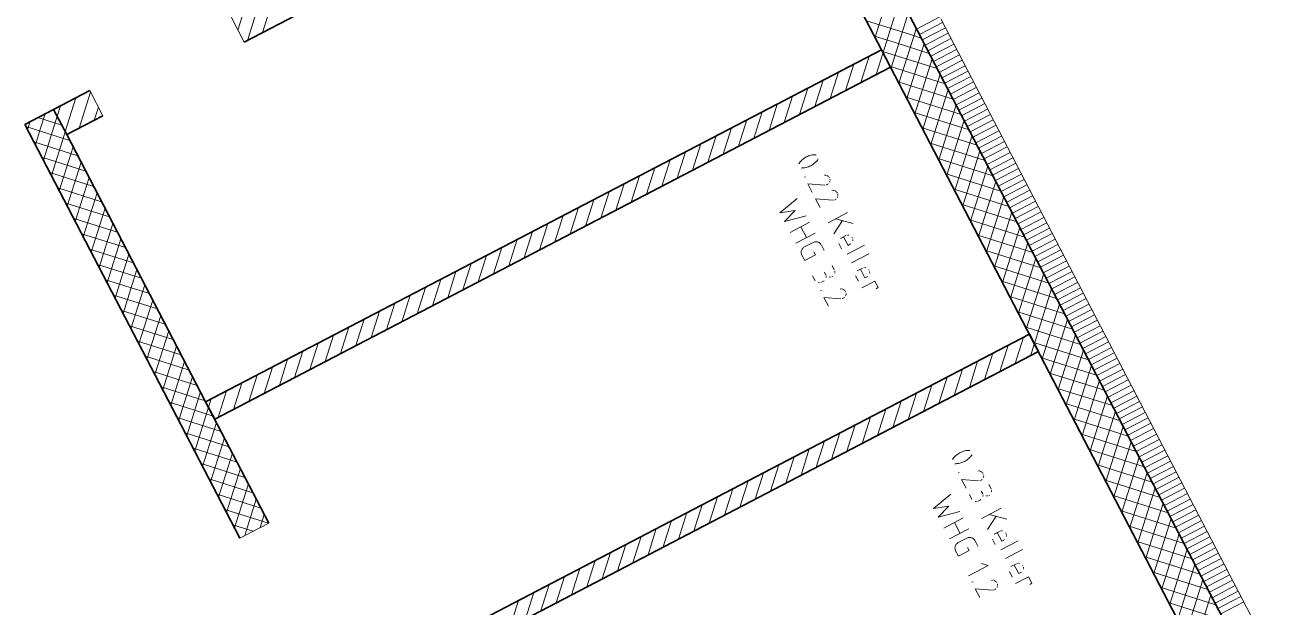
# Model space of a CAD drawing. Header units: metres. Extents: x 2740299.3 to 2740354.3, y 1267793.1 to 1267844.4.
# Drawn here: x 2740323.24 to 2740330.86, y 1267833.71 to 1267837.29 of the extents above; entities that cross this region are included whole.
import ezdxf

# ---------------------------------------------------------------- set-up
doc = ezdxf.new("R2010")
doc.units = ezdxf.units.M
doc.layers.add('grundriss', color=7, linetype='Continuous', true_color=0x000000)

msp = doc.modelspace()

# ---------------------------------------------------------------- linework, layer by layer
at = {"layer": 'grundriss', "color": 7, "linetype": 'Continuous', "lineweight": 35}
for p, q in [((2740328.729, 1267837.2508), (2740325.2161, 1267844.0015)), ((2740324.9944, 1267843.8861), (2740328.5073, 1267837.1354)), ((2740324.5884, 1267837.1816), (2740327.6533, 1267838.7765)), ((2740335.6625, 1267823.9269), (2740328.729, 1267837.2508)), ((2740328.5073, 1267837.1354), (2740324.3513, 1267834.9727)), ((2740328.5627, 1267837.029), (2740328.5073, 1267837.1354)), ((2740328.5073, 1267837.1354), (2740335.4407, 1267823.8115)), ((2740324.4067, 1267834.8663), (2740328.5627, 1267837.029)), ((2740323.6383, 1267836.8845), (2740323.4165, 1267836.7691)), ((2740323.2391, 1267836.6768), (2740323.4165, 1267836.7691)), ((2740323.4973, 1267836.6138), (2740323.4165, 1267836.7691)), ((2740323.4973, 1267836.6138), (2740323.7191, 1267836.7292)), ((2740323.2391, 1267836.6768), (2740324.1739, 1267834.8804)), ((2740324.3513, 1267834.9727), (2740323.4973, 1267836.6138)), ((2740329.4167, 1267835.3879), (2740325.2607, 1267833.2252)), ((2740329.4721, 1267835.2814), (2740329.4167, 1267835.3879)), ((2740325.3161, 1267833.1188), (2740329.4721, 1267835.2814)), ((2740324.3513, 1267834.9727), (2740324.4067, 1267834.8663)), ((2740324.7391, 1267834.2276), (2740324.3513, 1267834.9727)), ((2740324.1739, 1267834.8804), (2740324.5616, 1267834.1353))]:
    msp.add_line(p, q, dxfattribs=at)
at = {"layer": 'grundriss', "color": 18, "linetype": 'Continuous', "lineweight": 0, "true_color": 0x000000}
for p, q in [((2740328.4675, 1267837.2118), (2740328.5739, 1267837.549)), ((2740324.7762, 1267837.4766), (2740324.7017, 1267837.2406)), ((2740328.525, 1267837.1446), (2740328.6229, 1267837.4549)), ((2740324.588, 1267837.3787), (2740324.5495, 1267837.2565)), ((2740324.6821, 1267837.4277), (2740324.6076, 1267837.1916)), ((2740328.4145, 1267837.3137), (2740328.6855, 1267837.2282)), ((2740328.6191, 1267837.1936), (2740328.6718, 1267837.3608)), ((2740328.8649, 1267837.3364), (2740328.7229, 1267837.2626)), ((2740328.8822, 1267837.3032), (2740328.7402, 1267837.2293)), ((2740328.6144, 1267836.9295), (2740328.7132, 1267837.2426)), ((2740328.6855, 1267837.2282), (2740328.7517, 1267837.2073)), ((2740328.7132, 1267837.2426), (2740328.7208, 1267837.2667)), ((2740328.8995, 1267837.2699), (2740328.7575, 1267837.1961)), ((2740328.9168, 1267837.2366), (2740328.7749, 1267837.1628)), ((2740328.4635, 1267837.2196), (2740328.5914, 1267837.1792)), ((2740328.5654, 1267837.0236), (2740328.6191, 1267837.1936)), ((2740328.5914, 1267837.1792), (2740328.8006, 1267837.1132)), ((2740328.6634, 1267836.8355), (2740328.7697, 1267837.1726)), ((2740328.9341, 1267837.2034), (2740328.7922, 1267837.1295)), ((2740328.9514, 1267837.1701), (2740328.8095, 1267837.0963)), ((2740328.4309, 1267837.0957), (2740328.3798, 1267836.9338)), ((2740328.5165, 1267837.1177), (2740328.4739, 1267836.9828)), ((2740328.5124, 1267837.1255), (2740328.8496, 1267837.0191)), ((2740328.5165, 1267837.1177), (2740328.525, 1267837.1446)), ((2740328.7123, 1267836.7414), (2740328.8187, 1267837.0785)), ((2740328.9687, 1267837.1368), (2740328.8268, 1267837.063)), ((2740328.986, 1267837.1036), (2740328.8441, 1267837.0297)), ((2740329.0033, 1267837.0703), (2740328.8614, 1267836.9965)), ((2740328.2427, 1267836.9977), (2740328.1917, 1267836.8359)), ((2740328.3368, 1267837.0467), (2740328.2857, 1267836.8849)), ((2740328.5614, 1267837.0314), (2740328.8986, 1267836.925)), ((2740329.0207, 1267837.0371), (2740328.8787, 1267836.9632)), ((2740329.038, 1267837.0038), (2740328.896, 1267836.9299)), ((2740328.1486, 1267836.9488), (2740328.0976, 1267836.7869)), ((2740328.6104, 1267836.9373), (2740328.9475, 1267836.831)), ((2740328.7613, 1267836.6473), (2740328.8677, 1267836.9844)), ((2740329.0553, 1267836.9705), (2740328.9133, 1267836.8967)), ((2740329.0726, 1267836.9373), (2740328.9307, 1267836.8634)), ((2740323.6429, 1267836.8757), (2740323.5727, 1267836.653)), ((2740327.9604, 1267836.8509), (2740327.9094, 1267836.689)), ((2740328.0545, 1267836.8998), (2740328.0035, 1267836.738)), ((2740328.6593, 1267836.8432), (2740328.9965, 1267836.7369)), ((2740328.8103, 1267836.5532), (2740328.9166, 1267836.8904)), ((2740329.0899, 1267836.904), (2740328.948, 1267836.8301)), ((2740329.1072, 1267836.8707), (2740328.9653, 1267836.7969)), ((2740323.414, 1267836.7678), (2740323.4178, 1267836.7666)), ((2740323.4589, 1267836.7911), (2740323.4386, 1267836.7267)), ((2740323.553, 1267836.8401), (2740323.4876, 1267836.6326)), ((2740323.6918, 1267836.7816), (2740323.6667, 1267836.702)), ((2740327.8664, 1267836.8019), (2740327.8153, 1267836.6401)), ((2740328.8592, 1267836.4591), (2740328.9656, 1267836.7963)), ((2740329.1245, 1267836.8375), (2740328.9826, 1267836.7636)), ((2740329.1418, 1267836.8042), (2740328.9999, 1267836.7303)), ((2740329.1591, 1267836.7709), (2740329.0172, 1267836.6971)), ((2740323.2637, 1267836.6708), (2740323.2708, 1267836.6932)), ((2740323.3199, 1267836.7188), (2740323.4668, 1267836.6725)), ((2740323.3367, 1267836.653), (2740323.3648, 1267836.7422)), ((2740323.4097, 1267836.6352), (2740323.4386, 1267836.7267)), ((2740327.6782, 1267836.704), (2740327.6271, 1267836.5421)), ((2740327.7723, 1267836.7529), (2740327.7212, 1267836.5911)), ((2740328.7083, 1267836.7491), (2740329.0455, 1267836.6428)), ((2740328.9082, 1267836.365), (2740329.0145, 1267836.7022)), ((2740329.1764, 1267836.7377), (2740329.0345, 1267836.6638)), ((2740329.1938, 1267836.7044), (2740329.0518, 1267836.6305)), ((2740323.246, 1267836.6635), (2740323.5158, 1267836.5784)), ((2740323.2556, 1267836.6451), (2740323.2637, 1267836.6708)), ((2740323.3045, 1267836.551), (2740323.3367, 1267836.653)), ((2740323.3535, 1267836.4569), (2740323.4097, 1267836.6352)), ((2740323.4025, 1267836.3629), (2740323.4828, 1267836.6174)), ((2740323.4828, 1267836.6174), (2740323.4876, 1267836.6326)), ((2740327.5841, 1267836.655), (2740327.533, 1267836.4932)), ((2740328.7572, 1267836.6551), (2740329.0944, 1267836.5487)), ((2740329.2111, 1267836.6711), (2740329.0691, 1267836.5973)), ((2740329.2284, 1267836.6379), (2740329.0864, 1267836.564)), ((2740323.295, 1267836.5694), (2740323.5647, 1267836.4843)), ((2740323.4514, 1267836.2688), (2740323.5365, 1267836.5385)), ((2740327.3959, 1267836.5571), (2740327.3449, 1267836.3952)), ((2740327.49, 1267836.6061), (2740327.4389, 1267836.4442)), ((2740328.8062, 1267836.561), (2740329.1434, 1267836.4546)), ((2740328.9571, 1267836.2709), (2740329.0635, 1267836.6081)), ((2740329.2457, 1267836.6046), (2740329.1038, 1267836.5307)), ((2740329.263, 1267836.5713), (2740329.1211, 1267836.4975)), ((2740329.2803, 1267836.5381), (2740329.1384, 1267836.4642)), ((2740323.3439, 1267836.4753), (2740323.6137, 1267836.3902)), ((2740327.3018, 1267836.5081), (2740327.2508, 1267836.3463)), ((2740328.8552, 1267836.4669), (2740329.1923, 1267836.3605)), ((2740329.0061, 1267836.1768), (2740329.1125, 1267836.514)), ((2740329.2976, 1267836.5048), (2740329.1557, 1267836.4309)), ((2740329.3149, 1267836.4715), (2740329.173, 1267836.3977)), ((2740323.5004, 1267836.1747), (2740323.5855, 1267836.4444)), ((2740327.1136, 1267836.4102), (2740327.0626, 1267836.2484)), ((2740327.2077, 1267836.4592), (2740327.1567, 1267836.2973)), ((2740329.0551, 1267836.0827), (2740329.1614, 1267836.4199)), ((2740329.3322, 1267836.4383), (2740329.1903, 1267836.3644)), ((2740329.3496, 1267836.405), (2740329.2076, 1267836.3312)), ((2740323.3929, 1267836.3812), (2740323.6626, 1267836.2961)), ((2740323.5494, 1267836.0806), (2740323.6344, 1267836.3503)), ((2740326.9255, 1267836.3123), (2740326.8744, 1267836.1504)), ((2740327.0196, 1267836.3612), (2740326.9685, 1267836.1994)), ((2740328.9041, 1267836.3728), (2740329.2413, 1267836.2664)), ((2740329.104, 1267835.9886), (2740329.2104, 1267836.3258)), ((2740329.3669, 1267836.3717), (2740329.2249, 1267836.2979)), ((2740329.3842, 1267836.3385), (2740329.2422, 1267836.2646)), ((2740323.4419, 1267836.2871), (2740323.7116, 1267836.202)), ((2740323.5983, 1267835.9865), (2740323.6834, 1267836.2562)), ((2740326.8314, 1267836.2633), (2740326.7803, 1267836.1015)), ((2740328.9531, 1267836.2787), (2740329.2903, 1267836.1723)), ((2740329.153, 1267835.8946), (2740329.2594, 1267836.2317)), ((2740329.4015, 1267836.3052), (2740329.2596, 1267836.2314)), ((2740329.4188, 1267836.2719), (2740329.2769, 1267836.1981)), ((2740329.4361, 1267836.2387), (2740329.2942, 1267836.1648)), ((2740323.4908, 1267836.193), (2740323.7606, 1267836.108)), ((2740323.6473, 1267835.8924), (2740323.7324, 1267836.1622)), ((2740326.6432, 1267836.1654), (2740326.5921, 1267836.0036)), ((2740326.7373, 1267836.2144), (2740326.6862, 1267836.0525)), ((2740329.0021, 1267836.1846), (2740329.3392, 1267836.0782)), ((2740329.4534, 1267836.2054), (2740329.3115, 1267836.1316)), ((2740329.4707, 1267836.1722), (2740329.3288, 1267836.0983)), ((2740323.5398, 1267836.099), (2740323.8095, 1267836.0139)), ((2740326.5491, 1267836.1164), (2740326.4981, 1267835.9546)), ((2740329.051, 1267836.0905), (2740329.3882, 1267835.9842)), ((2740329.202, 1267835.8005), (2740329.3083, 1267836.1376)), ((2740329.488, 1267836.1389), (2740329.3461, 1267836.065)), ((2740329.5054, 1267836.1056), (2740329.3634, 1267836.0318)), ((2740323.5888, 1267836.0049), (2740323.8585, 1267835.9198)), ((2740323.6962, 1267835.7983), (2740323.7813, 1267836.0681)), ((2740326.3609, 1267836.0185), (2740326.3099, 1267835.8567)), ((2740326.455, 1267836.0675), (2740326.404, 1267835.9056)), ((2740329.2509, 1267835.7064), (2740329.3573, 1267836.0436)), ((2740329.5227, 1267836.0724), (2740329.3807, 1267835.9985)), ((2740329.54, 1267836.0391), (2740329.398, 1267835.9652)), ((2740329.5573, 1267836.0058), (2740329.4153, 1267835.932)), ((2740323.7452, 1267835.7042), (2740323.8303, 1267835.974)), ((2740326.2668, 1267835.9695), (2740326.2158, 1267835.8077)), ((2740329.1, 1267835.9964), (2740329.4372, 1267835.8901)), ((2740329.2999, 1267835.6123), (2740329.4062, 1267835.9495)), ((2740329.5746, 1267835.9726), (2740329.4327, 1267835.8987)), ((2740329.5919, 1267835.9393), (2740329.45, 1267835.8654)), ((2740323.6377, 1267835.9108), (2740323.9075, 1267835.8257)), ((2740323.7942, 1267835.6101), (2740323.8793, 1267835.8799)), ((2740326.0787, 1267835.8716), (2740326.0276, 1267835.7098)), ((2740326.1728, 1267835.9206), (2740326.1217, 1267835.7587)), ((2740329.1489, 1267835.9023), (2740329.4861, 1267835.796)), ((2740329.3488, 1267835.5182), (2740329.4552, 1267835.8554)), ((2740329.6092, 1267835.906), (2740329.4673, 1267835.8322)), ((2740329.6265, 1267835.8728), (2740329.4846, 1267835.7989)), ((2740323.6867, 1267835.8167), (2740323.9564, 1267835.7316)), ((2740323.8431, 1267835.5161), (2740323.9282, 1267835.7858)), ((2740325.9846, 1267835.8227), (2740325.9335, 1267835.6608)), ((2740329.1979, 1267835.8083), (2740329.5351, 1267835.7019)), ((2740329.6438, 1267835.8395), (2740329.5019, 1267835.7656)), ((2740329.6611, 1267835.8062), (2740329.5192, 1267835.7324)), ((2740323.7356, 1267835.7226), (2740324.0054, 1267835.6375)), ((2740325.7964, 1267835.7247), (2740325.7453, 1267835.5629)), ((2740325.8905, 1267835.7737), (2740325.8394, 1267835.6119)), ((2740329.2469, 1267835.7142), (2740329.584, 1267835.6078)), ((2740329.3978, 1267835.4241), (2740329.5042, 1267835.7613)), ((2740329.6785, 1267835.773), (2740329.5365, 1267835.6991)), ((2740329.6958, 1267835.7397), (2740329.5538, 1267835.6658)), ((2740329.7131, 1267835.7064), (2740329.5711, 1267835.6326)), ((2740323.7846, 1267835.6285), (2740324.0543, 1267835.5434)), ((2740323.8921, 1267835.422), (2740323.9772, 1267835.6917)), ((2740325.6082, 1267835.6268), (2740325.5572, 1267835.465)), ((2740325.7023, 1267835.6758), (2740325.6513, 1267835.5139)), ((2740329.4468, 1267835.33), (2740329.5531, 1267835.6672)), ((2740329.7304, 1267835.6732), (2740329.5885, 1267835.5993)), ((2740329.7477, 1267835.6399), (2740329.6058, 1267835.566)), ((2740323.941, 1267835.3279), (2740324.0261, 1267835.5976)), ((2740325.5141, 1267835.5779), (2740325.4631, 1267835.416)), ((2740329.2958, 1267835.6201), (2740329.633, 1267835.5137)), ((2740329.4957, 1267835.2359), (2740329.6021, 1267835.5731)), ((2740329.765, 1267835.6066), (2740329.6231, 1267835.5328)), ((2740329.7823, 1267835.5734), (2740329.6404, 1267835.4995)), ((2740323.8336, 1267835.5344), (2740324.1033, 1267835.4493)), ((2740323.99, 1267835.2338), (2740324.0751, 1267835.5035)), ((2740325.326, 1267835.4799), (2740325.2749, 1267835.3181)), ((2740325.42, 1267835.5289), (2740325.369, 1267835.367)), ((2740329.3448, 1267835.526), (2740329.682, 1267835.4196)), ((2740329.5447, 1267835.1418), (2740329.6511, 1267835.479)), ((2740329.7996, 1267835.5401), (2740329.6577, 1267835.4662)), ((2740329.8169, 1267835.5068), (2740329.675, 1267835.433)), ((2740329.8343, 1267835.4736), (2740329.6923, 1267835.3997)), ((2740323.8825, 1267835.4403), (2740324.1523, 1267835.3552)), ((2740324.039, 1267835.1397), (2740324.1241, 1267835.4094)), ((2740325.2319, 1267835.431), (2740325.1808, 1267835.2691)), ((2740329.3937, 1267835.4319), (2740329.7309, 1267835.3255)), ((2740329.8516, 1267835.4403), (2740329.7096, 1267835.3665)), ((2740329.8689, 1267835.407), (2740329.7269, 1267835.3332)), ((2740323.9315, 1267835.3462), (2740324.2012, 1267835.2611)), ((2740325.0437, 1267835.333), (2740324.9926, 1267835.1712)), ((2740325.1378, 1267835.382), (2740325.0867, 1267835.2202)), ((2740329.2863, 1267835.3201), (2740329.2353, 1267835.1582)), ((2740329.3804, 1267835.369), (2740329.3294, 1267835.2072)), ((2740329.4468, 1267835.33), (2740329.4235, 1267835.2561)), ((2740329.4427, 1267835.3378), (2740329.7799, 1267835.2314)), ((2740329.5936, 1267835.0478), (2740329.7, 1267835.3849)), ((2740329.8862, 1267835.3738), (2740329.7443, 1267835.2999)), ((2740329.9035, 1267835.3405), (2740329.7616, 1267835.2667)), ((2740323.9805, 1267835.2522), (2740324.2502, 1267835.1671)), ((2740324.0879, 1267835.0456), (2740324.173, 1267835.3154)), ((2740324.9496, 1267835.2841), (2740324.8985, 1267835.1222)), ((2740329.1922, 1267835.2711), (2740329.1412, 1267835.1092)), ((2740329.4917, 1267835.2437), (2740329.8288, 1267835.1374)), ((2740329.6426, 1267834.9537), (2740329.749, 1267835.2908)), ((2740329.9208, 1267835.3072), (2740329.7789, 1267835.2334)), ((2740329.9381, 1267835.274), (2740329.7962, 1267835.2001)), ((2740324.1369, 1267834.9515), (2740324.222, 1267835.2213)), ((2740324.7614, 1267835.1862), (2740324.7104, 1267835.0243)), ((2740324.8555, 1267835.2351), (2740324.8045, 1267835.0733)), ((2740329.0041, 1267835.1732), (2740328.953, 1267835.0113)), ((2740329.0981, 1267835.2221), (2740329.0471, 1267835.0603)), ((2740329.6916, 1267834.8596), (2740329.7979, 1267835.1968)), ((2740329.9554, 1267835.2407), (2740329.8135, 1267835.1669)), ((2740329.9727, 1267835.2075), (2740329.8308, 1267835.1336)), ((2740329.99, 1267835.1742), (2740329.8481, 1267835.1003)), ((2740324.0294, 1267835.1581), (2740324.2992, 1267835.073)), ((2740324.1969, 1267834.8924), (2740324.2709, 1267835.1272)), ((2740324.6673, 1267835.1372), (2740324.6163, 1267834.9754)), ((2740328.91, 1267835.1242), (2740328.8589, 1267834.9624)), ((2740329.5406, 1267835.1496), (2740329.8778, 1267835.0433)), ((2740329.7405, 1267834.7655), (2740329.8469, 1267835.1027)), ((2740330.0074, 1267835.1409), (2740329.8654, 1267835.0671)), ((2740330.0247, 1267835.1077), (2740329.8827, 1267835.0338)), ((2740324.0784, 1267835.064), (2740324.3481, 1267834.9789)), ((2740324.291, 1267834.9414), (2740324.3199, 1267835.0331)), ((2740324.4791, 1267835.0393), (2740324.4281, 1267834.8774)), ((2740324.5732, 1267835.0882), (2740324.5222, 1267834.9264)), ((2740328.7218, 1267835.0263), (2740328.6707, 1267834.8644)), ((2740328.8159, 1267835.0752), (2740328.7648, 1267834.9134)), ((2740329.5896, 1267835.0555), (2740329.9268, 1267834.9492)), ((2740330.042, 1267835.0744), (2740329.9, 1267835.0005)), ((2740330.0593, 1267835.0411), (2740329.9174, 1267834.9673)), ((2740324.1273, 1267834.9699), (2740324.2634, 1267834.927)), ((2740324.2348, 1267834.7633), (2740324.291, 1267834.9414)), ((2740324.2838, 1267834.6693), (2740324.3689, 1267834.939)), ((2740324.3851, 1267834.9903), (2740324.3689, 1267834.939)), ((2740328.6277, 1267834.9773), (2740328.5766, 1267834.8155)), ((2740329.6386, 1267834.9615), (2740329.9757, 1267834.8551)), ((2740329.7895, 1267834.6714), (2740329.8959, 1267835.0086)), ((2740330.0766, 1267835.0079), (2740329.9347, 1267834.934)), ((2740330.0939, 1267834.9746), (2740329.952, 1267834.9007)), ((2740330.1112, 1267834.9413), (2740329.9693, 1267834.8675)), ((2740324.1763, 1267834.8758), (2740324.446, 1267834.7907)), ((2740324.1859, 1267834.8574), (2740324.1969, 1267834.8924)), ((2740324.2634, 1267834.927), (2740324.3971, 1267834.8848)), ((2740328.4395, 1267834.8794), (2740328.3885, 1267834.7176)), ((2740328.5336, 1267834.9284), (2740328.4826, 1267834.7665)), ((2740329.6875, 1267834.8674), (2740330.0247, 1267834.761)), ((2740329.8385, 1267834.5773), (2740329.9448, 1267834.9145)), ((2740330.1285, 1267834.9081), (2740329.9866, 1267834.8342)), ((2740330.1458, 1267834.8748), (2740330.0039, 1267834.8009)), ((2740324.3327, 1267834.5752), (2740324.4178, 1267834.8449)), ((2740328.3454, 1267834.8304), (2740328.2944, 1267834.6686)), ((2740329.8874, 1267834.4832), (2740329.9938, 1267834.8204)), ((2740330.1632, 1267834.8415), (2740330.0212, 1267834.7677)), ((2740330.1805, 1267834.8083), (2740330.0385, 1267834.7344)), ((2740324.2253, 1267834.7817), (2740324.495, 1267834.6966)), ((2740324.3817, 1267834.4811), (2740324.4668, 1267834.7508)), ((2740328.1573, 1267834.7325), (2740328.1062, 1267834.5707)), ((2740328.2513, 1267834.7815), (2740328.2003, 1267834.6196)), ((2740329.7365, 1267834.7733), (2740330.0737, 1267834.6669)), ((2740329.9364, 1267834.3891), (2740330.0427, 1267834.7263)), ((2740330.1978, 1267834.775), (2740330.0558, 1267834.7011)), ((2740330.2151, 1267834.7417), (2740330.0732, 1267834.6679)), ((2740330.2324, 1267834.7085), (2740330.0905, 1267834.6346)), ((2740324.2742, 1267834.6876), (2740324.544, 1267834.6025)), ((2740324.4307, 1267834.387), (2740324.5158, 1267834.6567)), ((2740327.9691, 1267834.6346), (2740327.918, 1267834.4727)), ((2740328.0632, 1267834.6835), (2740328.0121, 1267834.5217)), ((2740329.7854, 1267834.6792), (2740330.1226, 1267834.5728)), ((2740329.9853, 1267834.295), (2740330.0917, 1267834.6322)), ((2740330.2497, 1267834.6752), (2740330.1078, 1267834.6013)), ((2740330.267, 1267834.6419), (2740330.1251, 1267834.5681)), ((2740324.3232, 1267834.5935), (2740324.5929, 1267834.5084)), ((2740324.4796, 1267834.2929), (2740324.5647, 1267834.5626)), ((2740327.875, 1267834.5856), (2740327.8239, 1267834.4238)), ((2740329.8344, 1267834.5851), (2740330.1716, 1267834.4787)), ((2740330.2843, 1267834.6087), (2740330.1424, 1267834.5348)), ((2740330.3016, 1267834.5754), (2740330.1597, 1267834.5015)), ((2740324.3721, 1267834.4994), (2740324.6419, 1267834.4143)), ((2740327.6868, 1267834.4877), (2740327.6358, 1267834.3259)), ((2740327.7809, 1267834.5367), (2740327.7298, 1267834.3748)), ((2740329.8834, 1267834.491), (2740330.2205, 1267834.3846)), ((2740330.0343, 1267834.201), (2740330.1407, 1267834.5381)), ((2740330.3189, 1267834.5421), (2740330.177, 1267834.4683)), ((2740330.3363, 1267834.5089), (2740330.1943, 1267834.435)), ((2740324.4211, 1267834.4054), (2740324.6908, 1267834.3203)), ((2740324.5286, 1267834.1988), (2740324.6137, 1267834.4685)), ((2740327.5927, 1267834.4387), (2740327.5417, 1267834.2769)), ((2740330.0833, 1267834.1069), (2740330.1896, 1267834.444)), ((2740330.3536, 1267834.4756), (2740330.2116, 1267834.4018)), ((2740330.3709, 1267834.4423), (2740330.2289, 1267834.3685)), ((2740330.3882, 1267834.4091), (2740330.2463, 1267834.3352)), ((2740324.5922, 1267834.1512), (2740324.6626, 1267834.3745)), ((2740327.4045, 1267834.3408), (2740327.3535, 1267834.179)), ((2740327.4986, 1267834.3898), (2740327.4476, 1267834.2279)), ((2740329.9323, 1267834.3969), (2740330.2695, 1267834.2906)), ((2740330.1322, 1267834.0128), (2740330.2386, 1267834.35)), ((2740330.4055, 1267834.3758), (2740330.2636, 1267834.302)), ((2740330.4228, 1267834.3425), (2740330.2809, 1267834.2687)), ((2740324.4701, 1267834.3113), (2740324.7376, 1267834.2269)), ((2740324.6863, 1267834.2001), (2740324.7116, 1267834.2804)), ((2740327.3105, 1267834.2919), (2740327.2594, 1267834.13)), ((2740329.9813, 1267834.3028), (2740330.3185, 1267834.1965)), ((2740330.1812, 1267833.9187), (2740330.2876, 1267834.2559)), ((2740330.4401, 1267834.3093), (2740330.2982, 1267834.2354)), ((2740330.4574, 1267834.276), (2740330.3155, 1267834.2022)), ((2740324.519, 1267834.2172), (2740324.6435, 1267834.1779)), ((2740327.1223, 1267834.1939), (2740327.0712, 1267834.0321)), ((2740327.2164, 1267834.2429), (2740327.1653, 1267834.081)), ((2740330.0303, 1267834.2087), (2740330.3674, 1267834.1024)), ((2740330.4747, 1267834.2428), (2740330.3328, 1267834.1689)), ((2740330.4921, 1267834.2095), (2740330.3501, 1267834.1356)), ((2740330.5094, 1267834.1762), (2740330.3674, 1267834.1024)), ((2740327.0282, 1267834.145), (2740326.9771, 1267833.9831)), ((2740330.0792, 1267834.1147), (2740330.4164, 1267834.0083)), ((2740330.2301, 1267833.8246), (2740330.3365, 1267834.1618)), ((2740330.5267, 1267834.143), (2740330.3847, 1267834.0691)), ((2740330.544, 1267834.1097), (2740330.4021, 1267834.0358)), ((2740326.84, 1267834.047), (2740326.789, 1267833.8852)), ((2740326.9341, 1267834.096), (2740326.883, 1267833.9342)), ((2740330.2791, 1267833.7305), (2740330.3855, 1267834.0677)), ((2740330.5613, 1267834.0764), (2740330.4194, 1267834.0026)), ((2740330.5786, 1267834.0432), (2740330.4367, 1267833.9693)), ((2740326.6518, 1267833.9491), (2740326.6008, 1267833.7873)), ((2740326.7459, 1267833.9981), (2740326.6949, 1267833.8362)), ((2740330.1282, 1267834.0206), (2740330.4653, 1267833.9142)), ((2740330.3281, 1267833.6364), (2740330.4344, 1267833.9736)), ((2740330.5959, 1267834.0099), (2740330.454, 1267833.936)), ((2740330.6132, 1267833.9766), (2740330.4713, 1267833.9028)), ((2740326.5577, 1267833.9002), (2740326.5067, 1267833.7383)), ((2740330.1771, 1267833.9265), (2740330.5143, 1267833.8201)), ((2740330.377, 1267833.5423), (2740330.4834, 1267833.8795)), ((2740330.6305, 1267833.9434), (2740330.4886, 1267833.8695)), ((2740330.6479, 1267833.9101), (2740330.5059, 1267833.8362)), ((2740330.6652, 1267833.8768), (2740330.5232, 1267833.803)), ((2740326.3696, 1267833.8022), (2740326.3185, 1267833.6404)), ((2740326.4637, 1267833.8512), (2740326.4126, 1267833.6894)), ((2740330.2261, 1267833.8324), (2740330.5633, 1267833.726)), ((2740330.6825, 1267833.8436), (2740330.5405, 1267833.7697)), ((2740330.6998, 1267833.8103), (2740330.5578, 1267833.7364)), ((2740326.2755, 1267833.7533), (2740326.2244, 1267833.5914)), ((2740330.2751, 1267833.7383), (2740330.6122, 1267833.6319)), ((2740330.426, 1267833.4482), (2740330.5324, 1267833.7854)), ((2740330.7171, 1267833.777), (2740330.5752, 1267833.7032)), ((2740330.7344, 1267833.7438), (2740330.5925, 1267833.6699))]:
    msp.add_line(p, q, dxfattribs=at)
at = {"layer": 'grundriss', "color": 7, "linetype": 'Continuous', "lineweight": 13}
for p, q in [((2740324.5884, 1267837.1816), (2740324.5076, 1267837.3369)), ((2740323.7191, 1267836.7292), (2740323.6383, 1267836.8845)), ((2740324.7391, 1267834.2276), (2740324.5616, 1267834.1353))]:
    msp.add_line(p, q, dxfattribs=at)
at = {"layer": 'grundriss', "color": 7, "linetype": 'Continuous', "lineweight": 18}
msp.add_line((2740335.8045, 1267824.0007), (2740328.871, 1267837.3247), dxfattribs=at)
at = {"layer": 'grundriss', "color": 7, "lineweight": 0}
for p, q in [((2740328.0185, 1267836.4588), (2740328.0245, 1267836.4638)), ((2740328.0245, 1267836.4638), (2740328.0307, 1267836.4685)), ((2740328.0307, 1267836.4685), (2740328.0375, 1267836.4725)), ((2740328.0375, 1267836.4725), (2740328.0442, 1267836.4765)), ((2740328.0442, 1267836.4765), (2740328.0512, 1267836.4798)), ((2740328.0512, 1267836.4798), (2740328.0584, 1267836.4827)), ((2740328.0584, 1267836.4827), (2740328.0659, 1267836.4852)), ((2740328.0659, 1267836.4852), (2740328.0734, 1267836.4872)), ((2740328.0734, 1267836.4872), (2740328.0811, 1267836.489)), ((2740328.0811, 1267836.489), (2740328.0889, 1267836.49)), ((2740328.0889, 1267836.49), (2740328.0966, 1267836.4905)), ((2740328.0966, 1267836.4905), (2740328.1043, 1267836.4907)), ((2740328.1183, 1267836.4643), (2740328.1138, 1267836.458)), ((2740327.9981, 1267836.4353), (2740328.0026, 1267836.4416)), ((2740328.0026, 1267836.4416), (2740328.0075, 1267836.4478)), ((2740328.0075, 1267836.4478), (2740328.0128, 1267836.4533)), ((2740328.0198, 1267836.4092), (2740328.012, 1267836.4089)), ((2740328.0128, 1267836.4533), (2740328.0185, 1267836.4588)), ((2740328.0275, 1267836.4097), (2740328.0198, 1267836.4092)), ((2740328.0352, 1267836.4106), (2740328.0275, 1267836.4097)), ((2740328.043, 1267836.4124), (2740328.0352, 1267836.4106)), ((2740328.0505, 1267836.4144), (2740328.043, 1267836.4124)), ((2740328.0579, 1267836.4169), (2740328.0505, 1267836.4144)), ((2740328.0652, 1267836.4199), (2740328.0579, 1267836.4169)), ((2740328.0722, 1267836.4231), (2740328.0652, 1267836.4199)), ((2740328.0789, 1267836.4271), (2740328.0722, 1267836.4231)), ((2740328.0856, 1267836.4311), (2740328.0789, 1267836.4271)), ((2740328.0919, 1267836.4358), (2740328.0856, 1267836.4311)), ((2740328.0979, 1267836.4408), (2740328.0919, 1267836.4358)), ((2740328.1036, 1267836.4463), (2740328.0979, 1267836.4408)), ((2740328.1088, 1267836.4518), (2740328.1036, 1267836.4463)), ((2740328.1138, 1267836.458), (2740328.1088, 1267836.4518)), ((2740328.033, 1267836.3523), (2740328.0397, 1267836.3555)), ((2740328.1585, 1267836.3041), (2740328.0537, 1267836.3124)), ((2740328.0537, 1267836.3124), (2740328.0814, 1267836.259)), ((2740328.1535, 1267836.364), (2740328.1575, 1267836.3647)), ((2740328.1615, 1267836.3647), (2740328.1655, 1267836.3642)), ((2740328.1692, 1267836.3632), (2740328.1729, 1267836.3618)), ((2740328.1729, 1267836.3618), (2740328.1764, 1267836.3598)), ((2740328.1772, 1267836.3094), (2740328.1737, 1267836.3074)), ((2740328.1764, 1267836.3598), (2740328.1797, 1267836.3573)), ((2740328.1804, 1267836.3119), (2740328.1772, 1267836.3094)), ((2740328.1797, 1267836.3573), (2740328.1827, 1267836.3545)), ((2740328.1849, 1267836.3515), (2740328.1872, 1267836.348)), ((2740328.1889, 1267836.3248), (2740328.1874, 1267836.3211)), ((2740328.1897, 1267836.3405), (2740328.1904, 1267836.3366)), ((2740328.1904, 1267836.3326), (2740328.1899, 1267836.3286)), ((2740328.1702, 1267836.3059), (2740328.1662, 1267836.3049)), ((2740328.2019, 1267836.2707), (2740328.2059, 1267836.2714)), ((2740328.2099, 1267836.2714), (2740328.2139, 1267836.2709)), ((2740328.2176, 1267836.2699), (2740328.2213, 1267836.2684)), ((2740328.2213, 1267836.2684), (2740328.2248, 1267836.2665)), ((2740328.2248, 1267836.2665), (2740328.2281, 1267836.264)), ((2740328.2281, 1267836.264), (2740328.2311, 1267836.2612)), ((2740328.2333, 1267836.2582), (2740328.2356, 1267836.2547)), ((2740328.2373, 1267836.2318), (2740328.2358, 1267836.228)), ((2740328.2381, 1267836.2475), (2740328.2388, 1267836.2435)), ((2740328.2388, 1267836.2395), (2740328.2383, 1267836.2355)), ((2740327.9884, 1267836.222), (2740327.8826, 1267836.1329)), ((2740328.2069, 1267836.2111), (2740328.1021, 1267836.2191)), ((2740328.1021, 1267836.2191), (2740328.1298, 1267836.1659)), ((2740328.2186, 1267836.2128), (2740328.2146, 1267836.2118)), ((2740328.2256, 1267836.2163), (2740328.2221, 1267836.2143)), ((2740328.2288, 1267836.2188), (2740328.2256, 1267836.2163)), ((2740327.8826, 1267836.1329), (2740327.9761, 1267836.1479)), ((2740327.9761, 1267836.1479), (2740327.9103, 1267836.0798)), ((2740327.9103, 1267836.0798), (2740328.0437, 1267836.1154)), ((2740328.1782, 1267836.0729), (2740328.2979, 1267836.135)), ((2740328.2665, 1267836.0861), (2740328.2131, 1267836.0055)), ((2740328.3326, 1267836.0686), (2740328.2248, 1267836.0971)), ((2740327.9449, 1267836.0132), (2740328.0647, 1267836.0755)), ((2740328.0991, 1267836.0089), (2740327.9796, 1267835.9468)), ((2740328.0113, 1267836.0478), (2740328.046, 1267835.9812)), ((2740328.0335, 1267835.9241), (2740328.0866, 1267835.9518)), ((2740328.0866, 1267835.9518), (2740328.0904, 1267835.9535)), ((2740328.0904, 1267835.9535), (2740328.0944, 1267835.9548)), ((2740328.0944, 1267835.9548), (2740328.0986, 1267835.9555)), ((2740328.0986, 1267835.9555), (2740328.1026, 1267835.956)), ((2740328.1026, 1267835.956), (2740328.1069, 1267835.956)), ((2740328.1069, 1267835.956), (2740328.1111, 1267835.9553)), ((2740328.1111, 1267835.9553), (2740328.1151, 1267835.9543)), ((2740328.1151, 1267835.9543), (2740328.1191, 1267835.9528)), ((2740328.1191, 1267835.9528), (2740328.1228, 1267835.9508)), ((2740328.1228, 1267835.9508), (2740328.1263, 1267835.9485)), ((2740328.1263, 1267835.9485), (2740328.1296, 1267835.9458)), ((2740328.1296, 1267835.9458), (2740328.1323, 1267835.9428)), ((2740328.1323, 1267835.9428), (2740328.1348, 1267835.9396)), ((2740328.1348, 1267835.9396), (2740328.137, 1267835.9358)), ((2740328.1373, 1267835.9358), (2740328.1545, 1267835.9026)), ((2740328.2618, 1267835.9124), (2740328.2443, 1267835.9456)), ((2740328.254, 1267835.9761), (2740328.2872, 1267835.9933)), ((2740328.3014, 1267835.9332), (2740328.2737, 1267835.9863)), ((2740328.2944, 1267835.996), (2740328.2984, 1267835.9968)), ((2740328.2957, 1267835.8795), (2740328.402, 1267835.9349)), ((2740328.3149, 1267835.9401), (2740328.3014, 1267835.9332)), ((2740328.3022, 1267835.9968), (2740328.3062, 1267835.9963)), ((2740328.3181, 1267835.9424), (2740328.3146, 1267835.9404)), ((2740328.3254, 1267835.984), (2740328.3274, 1267835.9806)), ((2740328.3301, 1267835.9733), (2740328.3309, 1267835.9693)), ((2740328.3309, 1267835.9656), (2740328.3304, 1267835.9616)), ((2740328.0133, 1267835.8939), (2740328.014, 1267835.8982)), ((2740328.0133, 1267835.8897), (2740328.0133, 1267835.8939)), ((2740328.0138, 1267835.8857), (2740328.0133, 1267835.8897)), ((2740328.0145, 1267835.8814), (2740328.0138, 1267835.8857)), ((2740328.014, 1267835.8982), (2740328.015, 1267835.9021)), ((2740328.0158, 1267835.8774), (2740328.0145, 1267835.8814)), ((2740328.015, 1267835.9021), (2740328.0165, 1267835.9061)), ((2740328.0175, 1267835.8737), (2740328.0158, 1267835.8774)), ((2740328.0165, 1267835.9061), (2740328.0185, 1267835.9099)), ((2740328.0348, 1267835.8403), (2740328.0175, 1267835.8735)), ((2740328.0185, 1267835.9099), (2740328.0208, 1267835.9134)), ((2740328.0208, 1267835.9134), (2740328.0235, 1267835.9166)), ((2740328.0235, 1267835.9166), (2740328.0265, 1267835.9194)), ((2740328.0265, 1267835.9194), (2740328.0298, 1267835.9219)), ((2740328.0298, 1267835.9219), (2740328.0335, 1267835.9241)), ((2740328.1014, 1267835.8749), (2740328.0348, 1267835.8403)), ((2740328.0909, 1267835.8949), (2740328.1014, 1267835.8749)), ((2740328.3234, 1267835.8261), (2740328.4297, 1267835.8815)), ((2740328.2029, 1267835.8093), (2740328.2169, 1267835.7829)), ((2740328.2194, 1267835.7754), (2740328.2201, 1267835.7714)), ((2740328.3578, 1267835.7765), (2740328.391, 1267835.7937)), ((2740328.4052, 1267835.7336), (2740328.3778, 1267835.7867)), ((2740328.3982, 1267835.7964), (2740328.4022, 1267835.7972)), ((2740328.406, 1267835.7972), (2740328.4099, 1267835.7967)), ((2740328.4292, 1267835.7845), (2740328.4312, 1267835.781)), ((2740328.0971, 1267835.7205), (2740328.0834, 1267835.7472)), ((2740328.0994, 1267835.717), (2740328.0974, 1267835.7205)), ((2740328.1226, 1267835.7043), (2740328.1186, 1267835.7048)), ((2740328.1303, 1267835.7051), (2740328.1263, 1267835.7043)), ((2740328.1508, 1267835.7145), (2740328.1375, 1267835.7078)), ((2740328.1543, 1267835.7168), (2740328.1508, 1267835.7148)), ((2740328.1635, 1267835.7552), (2740328.1567, 1267835.7684)), ((2740328.1657, 1267835.7517), (2740328.1637, 1267835.7552)), ((2740328.1662, 1267835.7477), (2740328.167, 1267835.7437)), ((2740328.167, 1267835.74), (2740328.1665, 1267835.736)), ((2740328.1889, 1267835.739), (2740328.1849, 1267835.7395)), ((2740328.1967, 1267835.7397), (2740328.1927, 1267835.739)), ((2740328.2074, 1267835.7445), (2740328.2039, 1267835.7425)), ((2740328.2201, 1267835.7677), (2740328.2196, 1267835.7637)), ((2740328.3655, 1267835.7129), (2740328.3481, 1267835.746)), ((2740328.3862, 1267835.673), (2740328.4661, 1267835.7144)), ((2740328.4187, 1267835.7406), (2740328.4052, 1267835.7336)), ((2740328.4219, 1267835.7428), (2740328.4184, 1267835.7408)), ((2740328.4339, 1267835.7737), (2740328.4346, 1267835.7697)), ((2740328.4346, 1267835.766), (2740328.4341, 1267835.762)), ((2740328.4661, 1267835.7144), (2740328.4868, 1267835.6744)), ((2740328.1318, 1267835.6539), (2740328.1383, 1267835.6574)), ((2740328.2523, 1267835.6656), (2740328.2563, 1267835.6664)), ((2740328.2603, 1267835.6664), (2740328.2643, 1267835.6659)), ((2740328.268, 1267835.6649), (2740328.2718, 1267835.6634)), ((2740328.2718, 1267835.6634), (2740328.2752, 1267835.6614)), ((2740328.2752, 1267835.6614), (2740328.2785, 1267835.6589)), ((2740328.2785, 1267835.6589), (2740328.2815, 1267835.6562)), ((2740328.2837, 1267835.6532), (2740328.286, 1267835.6497)), ((2740328.2877, 1267835.6267), (2740328.2862, 1267835.623)), ((2740328.2885, 1267835.6424), (2740328.2892, 1267835.6384)), ((2740328.2892, 1267835.6345), (2740328.2887, 1267835.6305)), ((2740328.4868, 1267835.6744), (2740328.4733, 1267835.6677)), ((2740328.2573, 1267835.606), (2740328.1525, 1267835.614)), ((2740328.1525, 1267835.614), (2740328.1802, 1267835.5609)), ((2740328.269, 1267835.6078), (2740328.265, 1267835.6068)), ((2740328.276, 1267835.6113), (2740328.2725, 1267835.6093)), ((2740328.2792, 1267835.6137), (2740328.276, 1267835.6113)), ((2740328.9477, 1267834.6253), (2740328.9527, 1267834.6315)), ((2740328.9527, 1267834.6315), (2740328.958, 1267834.637)), ((2740328.958, 1267834.637), (2740328.9637, 1267834.6425)), ((2740328.9637, 1267834.6425), (2740328.9697, 1267834.6475)), ((2740328.9697, 1267834.6475), (2740328.9759, 1267834.6522)), ((2740328.9759, 1267834.6522), (2740328.9826, 1267834.6562)), ((2740328.9826, 1267834.6562), (2740328.9894, 1267834.6602)), ((2740328.9894, 1267834.6602), (2740328.9964, 1267834.6634)), ((2740328.9964, 1267834.6634), (2740329.0036, 1267834.6664)), ((2740329.0036, 1267834.6664), (2740329.0111, 1267834.6689)), ((2740329.0111, 1267834.6689), (2740329.0186, 1267834.6709)), ((2740329.0186, 1267834.6709), (2740329.0263, 1267834.6727)), ((2740329.0263, 1267834.6727), (2740329.034, 1267834.6737)), ((2740329.034, 1267834.6737), (2740329.0418, 1267834.6742)), ((2740329.0418, 1267834.6742), (2740329.0495, 1267834.6744)), ((2740329.054, 1267834.6355), (2740329.0488, 1267834.63)), ((2740329.059, 1267834.6417), (2740329.054, 1267834.6355)), ((2740329.0635, 1267834.648), (2740329.059, 1267834.6417)), ((2740328.9432, 1267834.619), (2740328.9477, 1267834.6253)), ((2740328.9649, 1267834.5928), (2740328.9572, 1267834.5926)), ((2740328.9727, 1267834.5933), (2740328.9649, 1267834.5928)), ((2740328.9804, 1267834.5943), (2740328.9727, 1267834.5933)), ((2740328.9881, 1267834.5961), (2740328.9804, 1267834.5943)), ((2740328.9956, 1267834.5981), (2740328.9881, 1267834.5961)), ((2740329.0031, 1267834.6006), (2740328.9956, 1267834.5981)), ((2740329.0103, 1267834.6036), (2740329.0031, 1267834.6006)), ((2740329.0173, 1267834.6068), (2740329.0103, 1267834.6036)), ((2740329.0241, 1267834.6108), (2740329.0173, 1267834.6068)), ((2740329.0308, 1267834.6148), (2740329.0241, 1267834.6108)), ((2740329.037, 1267834.6195), (2740329.0308, 1267834.6148)), ((2740329.043, 1267834.6245), (2740329.037, 1267834.6195)), ((2740329.0488, 1267834.63), (2740329.043, 1267834.6245)), ((2740328.9782, 1267834.536), (2740328.9849, 1267834.5392)), ((2740329.1036, 1267834.4878), (2740328.9989, 1267834.496)), ((2740328.9989, 1267834.496), (2740329.0266, 1267834.4427)), ((2740329.0987, 1267834.5477), (2740329.1026, 1267834.5484)), ((2740329.1066, 1267834.5484), (2740329.1106, 1267834.5479)), ((2740329.1154, 1267834.4896), (2740329.1114, 1267834.4886)), ((2740329.1144, 1267834.5469), (2740329.1181, 1267834.5454)), ((2740329.1181, 1267834.5454), (2740329.1216, 1267834.5434)), ((2740329.1224, 1267834.493), (2740329.1189, 1267834.4911)), ((2740329.1216, 1267834.5434), (2740329.1249, 1267834.5409)), ((2740329.1256, 1267834.4955), (2740329.1224, 1267834.493)), ((2740329.1249, 1267834.5409), (2740329.1278, 1267834.5382)), ((2740329.1301, 1267834.5352), (2740329.1323, 1267834.5317)), ((2740329.1341, 1267834.5085), (2740329.1326, 1267834.5048)), ((2740329.1348, 1267834.5242), (2740329.1356, 1267834.5202)), ((2740329.1356, 1267834.5163), (2740329.1351, 1267834.5123)), ((2740328.9335, 1267834.4057), (2740328.8277, 1267834.3166)), ((2740329.0612, 1267834.3763), (2740329.0473, 1267834.4027)), ((2740329.1276, 1267834.4107), (2740329.1206, 1267834.4242)), ((2740329.1298, 1267834.4075), (2740329.1278, 1267834.411)), ((2740329.1303, 1267834.4035), (2740329.1311, 1267834.3995)), ((2740329.167, 1267834.4651), (2740329.1807, 1267834.4384)), ((2740329.1835, 1267834.4312), (2740329.1842, 1267834.4272)), ((2740329.1842, 1267834.4234), (2740329.1837, 1267834.4195)), ((2740328.8277, 1267834.3166), (2740328.9213, 1267834.3316)), ((2740328.9213, 1267834.3316), (2740328.8554, 1267834.2635)), ((2740329.0632, 1267834.3728), (2740329.0612, 1267834.3763)), ((2740329.0864, 1267834.3601), (2740329.0824, 1267834.3606)), ((2740329.0942, 1267834.3608), (2740329.0902, 1267834.3601)), ((2740329.1149, 1267834.3703), (2740329.1016, 1267834.3633)), ((2740329.1184, 1267834.3726), (2740329.1149, 1267834.3706)), ((2740329.1311, 1267834.3958), (2740329.1306, 1267834.3918)), ((2740329.153, 1267834.3948), (2740329.149, 1267834.3953)), ((2740329.1608, 1267834.3955), (2740329.1568, 1267834.3948)), ((2740329.1715, 1267834.4002), (2740329.168, 1267834.3982)), ((2740328.8554, 1267834.2635), (2740328.9889, 1267834.2991)), ((2740328.8901, 1267834.1968), (2740329.0099, 1267834.2592)), ((2740329.1234, 1267834.2565), (2740329.2431, 1267834.3187)), ((2740329.2117, 1267834.2698), (2740329.1583, 1267834.1892)), ((2740329.2778, 1267834.2523), (2740329.17, 1267834.2807)), ((2740329.0443, 1267834.1926), (2740328.9248, 1267834.1305)), ((2740328.9565, 1267834.2315), (2740328.9911, 1267834.1649)), ((2740329.1992, 1267834.1598), (2740329.2324, 1267834.177)), ((2740329.2396, 1267834.1797), (2740329.2436, 1267834.1805)), ((2740329.2473, 1267834.1805), (2740329.2513, 1267834.18)), ((2740328.966, 1267834.0971), (2740328.9687, 1267834.1003)), ((2740328.9687, 1267834.1003), (2740328.9717, 1267834.103)), ((2740328.9717, 1267834.103), (2740328.9749, 1267834.1055)), ((2740328.9749, 1267834.1055), (2740328.9787, 1267834.1078)), ((2740328.9787, 1267834.1078), (2740329.0318, 1267834.1355)), ((2740329.0318, 1267834.1355), (2740329.0356, 1267834.1372)), ((2740329.0356, 1267834.1372), (2740329.0395, 1267834.1385)), ((2740329.0395, 1267834.1385), (2740329.0438, 1267834.1392)), ((2740329.0438, 1267834.1392), (2740329.0478, 1267834.1397)), ((2740329.0478, 1267834.1397), (2740329.052, 1267834.1397)), ((2740329.052, 1267834.1397), (2740329.0563, 1267834.139)), ((2740329.0563, 1267834.139), (2740329.0603, 1267834.138)), ((2740329.0603, 1267834.138), (2740329.0642, 1267834.1365)), ((2740329.0642, 1267834.1365), (2740329.068, 1267834.1345)), ((2740329.068, 1267834.1345), (2740329.0715, 1267834.1322)), ((2740329.0715, 1267834.1322), (2740329.0747, 1267834.1295)), ((2740329.0747, 1267834.1295), (2740329.0775, 1267834.1265)), ((2740329.0775, 1267834.1265), (2740329.08, 1267834.1233)), ((2740329.08, 1267834.1233), (2740329.0822, 1267834.1195)), ((2740329.0825, 1267834.1195), (2740329.0997, 1267834.0863)), ((2740329.2069, 1267834.0961), (2740329.1895, 1267834.1293)), ((2740329.2466, 1267834.1168), (2740329.2189, 1267834.17)), ((2740329.2409, 1267834.0632), (2740329.3471, 1267834.1186)), ((2740329.2601, 1267834.1238), (2740329.2466, 1267834.1168)), ((2740329.2633, 1267834.1261), (2740329.2598, 1267834.1241)), ((2740329.2705, 1267834.1677), (2740329.2725, 1267834.1642)), ((2740329.2753, 1267834.157), (2740329.276, 1267834.153)), ((2740329.276, 1267834.1493), (2740329.2755, 1267834.1453)), ((2740328.9585, 1267834.0776), (2740328.9592, 1267834.0818)), ((2740328.9585, 1267834.0734), (2740328.9585, 1267834.0776)), ((2740328.959, 1267834.0694), (2740328.9585, 1267834.0734)), ((2740328.9597, 1267834.0651), (2740328.959, 1267834.0694)), ((2740328.9592, 1267834.0818), (2740328.9602, 1267834.0858)), ((2740328.961, 1267834.0611), (2740328.9597, 1267834.0651)), ((2740328.9602, 1267834.0858), (2740328.9617, 1267834.0898)), ((2740328.9627, 1267834.0574), (2740328.961, 1267834.0611)), ((2740328.9617, 1267834.0898), (2740328.9637, 1267834.0936)), ((2740328.9799, 1267834.024), (2740328.9627, 1267834.0571)), ((2740328.9637, 1267834.0936), (2740328.966, 1267834.0971)), ((2740329.0465, 1267834.0586), (2740328.9799, 1267834.024)), ((2740329.0361, 1267834.0786), (2740329.0465, 1267834.0586)), ((2740329.2685, 1267834.0098), (2740329.3748, 1267834.0652)), ((2740329.0423, 1267833.9042), (2740329.162, 1267833.9666)), ((2740329.162, 1267833.9666), (2740329.1216, 1267833.9793)), ((2740329.303, 1267833.9602), (2740329.3362, 1267833.9774)), ((2740329.3504, 1267833.9173), (2740329.3229, 1267833.9704)), ((2740329.3434, 1267833.9801), (2740329.3474, 1267833.9809)), ((2740329.3511, 1267833.9809), (2740329.3551, 1267833.9804)), ((2740329.3743, 1267833.9682), (2740329.3763, 1267833.9647)), ((2740329.3791, 1267833.9574), (2740329.3798, 1267833.9534)), ((2740329.3798, 1267833.9497), (2740329.3793, 1267833.9457)), ((2740329.1835, 1267833.876), (2740329.1875, 1267833.8768)), ((2740329.1915, 1267833.8768), (2740329.1955, 1267833.8763)), ((2740329.1992, 1267833.8753), (2740329.203, 1267833.8738)), ((2740329.203, 1267833.8738), (2740329.2064, 1267833.8718)), ((2740329.2064, 1267833.8718), (2740329.2097, 1267833.8693)), ((2740329.2097, 1267833.8693), (2740329.2127, 1267833.8665)), ((2740329.3107, 1267833.8966), (2740329.2932, 1267833.9297)), ((2740329.3314, 1267833.8566), (2740329.4112, 1267833.8981)), ((2740329.3638, 1267833.9242), (2740329.3504, 1267833.9173)), ((2740329.3671, 1267833.9265), (2740329.3636, 1267833.9245)), ((2740329.4112, 1267833.8981), (2740329.432, 1267833.8581)), ((2740329.063, 1267833.8643), (2740329.0697, 1267833.8678)), ((2740329.1885, 1267833.8164), (2740329.0837, 1267833.8244)), ((2740329.0837, 1267833.8244), (2740329.1114, 1267833.7712)), ((2740329.2005, 1267833.8179), (2740329.1965, 1267833.8169)), ((2740329.2074, 1267833.8214), (2740329.204, 1267833.8194)), ((2740329.2107, 1267833.8239), (2740329.2074, 1267833.8214)), ((2740329.2149, 1267833.8635), (2740329.2172, 1267833.8601)), ((2740329.2192, 1267833.8369), (2740329.2177, 1267833.8331)), ((2740329.2199, 1267833.8526), (2740329.2207, 1267833.8486)), ((2740329.2207, 1267833.8446), (2740329.2202, 1267833.8406)), ((2740329.432, 1267833.8581), (2740329.4185, 1267833.8514))]:
    msp.add_line(p, q, dxfattribs=at)

doc.saveas('drawing.dxf')
